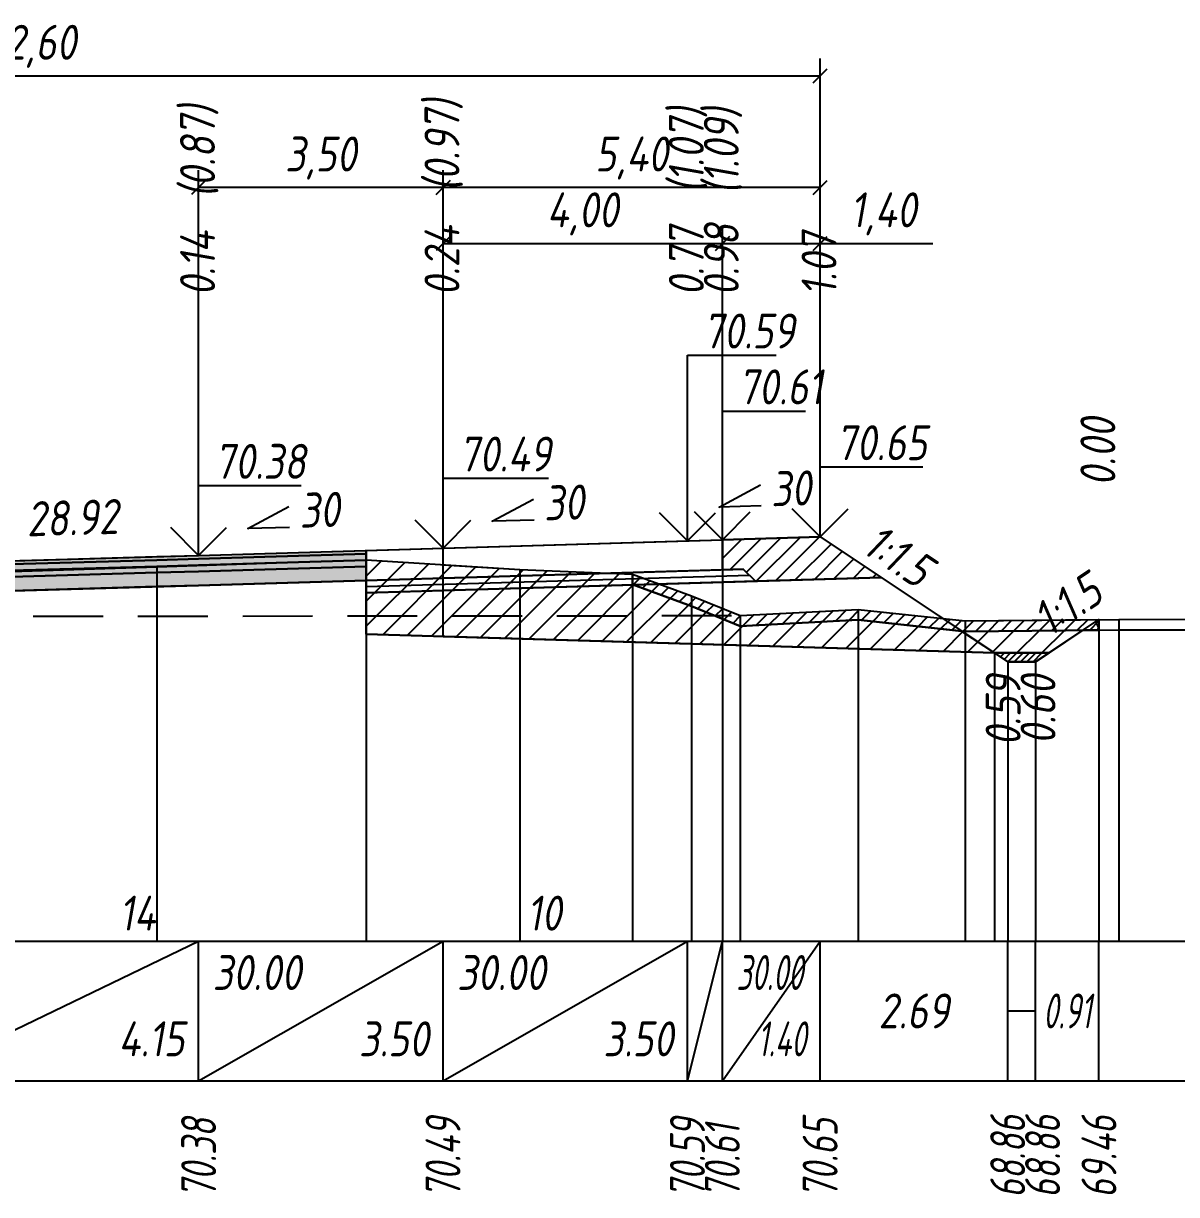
# Model space of a CAD drawing. Extents: x -717 to 1451, y -133302 to 233.
# Drawn here: x 164.4 to 247, y -37125.2 to -37041.3 of the extents above; entities that cross this region are included whole.
import ezdxf
from ezdxf.enums import TextEntityAlignment as Align

# ---------------------------------------------------------------- set-up
doc = ezdxf.new("R2010")
doc.units = 0
doc.linetypes.add('штриховая', pattern=[0.75, 0.5, -0.25])
for name, color, linetype in [('Интерполированный поперечник', 2, 'Continuous'), ('Код_514', 1, 'Continuous'), ('Контур_0', 7, 'Continuous'), ('Контур_2521', 7, 'Continuous'), ('Контур_2564', 7, 'Continuous'), ('Контур_2660', 7, 'Continuous'), ('Контур_2665', 7, 'Continuous'), ('Контур_400', 7, 'Continuous'), ('Контур_508', 7, 'Continuous'), ('Контур_512', 7, 'Continuous'), ('Контур_513', 7, 'Continuous'), ('Контур_818', 7, 'Continuous'), ('Красный поперечник', 1, 'Continuous'), ('Объём_2501', 7, 'Continuous'), ('Объём_2564', 7, 'Continuous'), ('Объём_2650', 7, 'Continuous'), ('Объём_2660', 7, 'Continuous'), ('Объём_2661', 7, 'Continuous'), ('Объём_2662', 7, 'Continuous'), ('Объём_2663', 7, 'Continuous'), ('Объём_2664', 7, 'Continuous'), ('Объём_2665', 7, 'Continuous'), ('Объём_2666', 7, 'Continuous'), ('Объём_2667', 7, 'Continuous'), ('Объём_2668', 7, 'Continuous'), ('Объём_2669', 7, 'Continuous'), ('Объём_2675', 7, 'Continuous'), ('Объём_2753', 7, 'Continuous'), ('Откосы', 7, 'Continuous'), ('Отметки покрытия', 7, 'Continuous'), ('Рабочие отметки', 7, 'Continuous'), ('Рабочие отметки доп.', 7, 'Continuous'), ('Слои выравнивания', 7, 'Continuous'), ('Таблица', 7, 'Continuous'), ('Уклоны проезжей части', 7, 'Continuous'), ('Черный поперечник', 3, 'Continuous')]:
    doc.layers.add(name, color=color, linetype=linetype)
for name, color, linetype, true_color in [('Контур_2540', 2, 'Continuous', 0xffff00), ('Контур_2560', 2, 'Continuous', 0xffff00), ('Контур_2561', 7, 'Continuous', 0xff8040), ('Контур_2562', 3, 'Continuous', 0x00ff00), ('Контур_2563', 7, 'Continuous', 0xff8000), ('Контур_2570', 7, 'Continuous', 0x80ff00), ('Контур_2725', 7, 'Continuous', 0x323232), ('Контур_2736', 4, 'Continuous', 0x00ffff), ('Контур_2737', 4, 'Continuous', 0x00ffff), ('Контур_2738', 4, 'Continuous', 0x00ffff), ('Контур_2739', 4, 'Continuous', 0x00ffff), ('Контур_2741', 4, 'Continuous', 0x00ffff), ('Контур_2742', 4, 'Continuous', 0x00ffff), ('Контур_2743', 4, 'Continuous', 0x00ffff), ('Контур_2744', 7, 'Continuous', 0xa4ffff), ('Контур_2745', 7, 'Continuous', 0xa4ffff), ('Контур_2747', 4, 'Continuous', 0x00ffff), ('Контур_2748', 4, 'Continuous', 0x00ffff), ('Контур_2749', 4, 'Continuous', 0x00ffff), ('Контур_2750', 4, 'Continuous', 0x00ffff), ('Контур_2751', 4, 'Continuous', 0x00ffff), ('Контур_2752', 4, 'Continuous', 0x00ffff), ('Контур_2760', 7, 'Continuous', 0x323232), ('Контур_2761', 7, 'Continuous', 0x323232), ('Контур_2762', 7, 'Continuous', 0x323232), ('Контур_2763', 7, 'Continuous', 0x323232), ('Контур_402', 7, 'Continuous', 0xff6464), ('Контур_703', 4, 'Continuous', 0x00ffff), ('Контур_705', 4, 'Continuous', 0x00ffff), ('Контур_707', 4, 'Continuous', 0x00ffff), ('Контур_720', 131, 'Continuous', 0xaaffff), ('Объём_2500', 7, 'Continuous', 0xc0c0c0), ('Объём_2520', 7, 'Continuous', 0x80ffff), ('Объём_2540', 2, 'Continuous', 0xffff00), ('Объём_2560', 2, 'Continuous', 0xffff00), ('Объём_2561', 7, 'Continuous', 0xff8040), ('Объём_2562', 3, 'Continuous', 0x00ff00), ('Объём_2563', 7, 'Continuous', 0xff8000), ('Объём_2570', 7, 'Continuous', 0x80ff00), ('Объём_2600', 7, 'Continuous', 0x808000), ('Объём_2620', 2, 'Continuous', 0xffff00), ('Объём_2746', 2, 'Continuous', 0xffff00)]:
    doc.layers.add(name, color=color, linetype=linetype, true_color=true_color)
doc.styles.get("Standard").update_dxf_attribs({"font": 'txt', "height": 2.5})
doc.styles.add('М', font='romand.shx', dxfattribs={"width": 0.8, "oblique": 10, "height": 2.5})
doc.dimstyles.new('ISO-25', dxfattribs={"dimtxt": 2.5, "dimasz": 2.5, "dimexe": 1.25, "dimexo": 0.625, "dimtad": 1, "dimtxsty": 'Standard', "dimcen": 2.5, "dimadec": 0, "dimazin": 0, "dimtfac": 1, "dimtmove": 0, "dimatfit": 3, "dimfxl": 1, "dimarcsym": 0})

# ---------------------------------------------------------------- blocks, each defined once
blk = doc.blocks.new('_Oblique')
at = {"color": 0, "linetype": 'ByBlock', "lineweight": -2}
blk.add_line((-0.5, -0.5), (0.5, 0.5), dxfattribs=at)
blk = doc.blocks.new('*D865')
at = {"color": 0, "lineweight": -2, "transparency": 16777216}
for p, q in [((214.494, -37077.693), (214.494, -37055.793)), ((221.494, -37077.483), (221.494, -37055.793)), ((214.494, -37057.043), (221.494, -37057.043)), ((221.494, -37057.043), (229.575, -37057.043))]:
    blk.add_line(p, q, dxfattribs=at)
at = {"layer": 'Defpoints', "color": 0, "transparency": 16777216}
for p in [(221.494, -37057.043), (214.494, -37078.318), (221.494, -37078.108)]:
    blk.add_point(p, dxfattribs=at)
at = {"color": 0, "lineweight": -2, "transparency": 16777216, "rotation": 180}
blk.add_blockref('_Oblique', (214.494, -37057.043), dxfattribs=at)
at = {"color": 0, "lineweight": -2, "transparency": 16777216}
blk.add_blockref('_Oblique', (221.494, -37057.043), dxfattribs=at)
at = {"color": 0, "transparency": 16777216, "insert": (226.035, -37054.93), "char_height": 2.5, "width": 8.75, "attachment_point": 5, "style": 'М'}
blk.add_mtext('1,40', dxfattribs=at)
blk = doc.blocks.new('*D867')
at = {"color": 0, "lineweight": -2, "transparency": 16777216}
for p, q in [((194.494, -37078.293), (194.494, -37055.793)), ((214.494, -37077.693), (214.494, -37055.793)), ((194.494, -37057.043), (214.494, -37057.043))]:
    blk.add_line(p, q, dxfattribs=at)
at = {"layer": 'Defpoints', "color": 0, "transparency": 16777216}
for p in [(214.494, -37057.043), (214.494, -37078.318), (194.494, -37078.918)]:
    blk.add_point(p, dxfattribs=at)
at = {"color": 0, "lineweight": -2, "transparency": 16777216, "rotation": 180}
blk.add_blockref('_Oblique', (194.494, -37057.043), dxfattribs=at)
at = {"color": 0, "lineweight": -2, "transparency": 16777216}
blk.add_blockref('_Oblique', (214.494, -37057.043), dxfattribs=at)
at = {"color": 0, "transparency": 16777216, "insert": (204.494, -37054.93), "char_height": 2.5, "width": 9.16667, "attachment_point": 5, "style": 'М'}
blk.add_mtext('4,00', dxfattribs=at)
blk = doc.blocks.new('*D869')
at = {"color": 0, "lineweight": -2, "transparency": 16777216}
for p, q in [((176.994, -37078.818), (176.994, -37051.793)), ((194.494, -37078.293), (194.494, -37051.793)), ((194.494, -37053.043), (176.994, -37053.043))]:
    blk.add_line(p, q, dxfattribs=at)
at = {"layer": 'Defpoints', "color": 0, "transparency": 16777216}
for p in [(176.994, -37053.043), (194.494, -37078.918), (176.994, -37079.443)]:
    blk.add_point(p, dxfattribs=at)
at = {"color": 0, "lineweight": -2, "transparency": 16777216, "rotation": 180}
blk.add_blockref('_Oblique', (176.994, -37053.043), dxfattribs=at)
at = {"color": 0, "lineweight": -2, "transparency": 16777216}
blk.add_blockref('_Oblique', (194.494, -37053.043), dxfattribs=at)
at = {"color": 0, "transparency": 16777216, "insert": (185.744, -37050.93), "char_height": 2.5, "width": 9.58333, "attachment_point": 5, "style": 'М'}
blk.add_mtext('3,50', dxfattribs=at)
blk = doc.blocks.new('*D870')
at = {"color": 0, "lineweight": -2, "transparency": 16777216}
for p, q in [((194.494, -37078.293), (194.494, -37051.793)), ((221.494, -37077.483), (221.494, -37051.793)), ((221.494, -37053.043), (194.494, -37053.043))]:
    blk.add_line(p, q, dxfattribs=at)
at = {"layer": 'Defpoints', "color": 0, "transparency": 16777216}
for p in [(194.494, -37053.043), (221.494, -37078.108), (194.494, -37078.918)]:
    blk.add_point(p, dxfattribs=at)
at = {"color": 0, "lineweight": -2, "transparency": 16777216, "rotation": 180}
blk.add_blockref('_Oblique', (194.494, -37053.043), dxfattribs=at)
at = {"color": 0, "lineweight": -2, "transparency": 16777216}
blk.add_blockref('_Oblique', (221.494, -37053.043), dxfattribs=at)
at = {"color": 0, "transparency": 16777216, "insert": (207.994, -37050.93), "char_height": 2.5, "width": 9.58333, "attachment_point": 5, "style": 'М'}
blk.add_mtext('5,40', dxfattribs=at)
blk = doc.blocks.new('*D872')
at = {"color": 0, "lineweight": -2, "transparency": 16777216}
for p, q in [((108.494, -37080.898), (108.494, -37043.793)), ((221.494, -37077.483), (221.494, -37043.793)), ((108.494, -37045.043), (221.494, -37045.043))]:
    blk.add_line(p, q, dxfattribs=at)
at = {"layer": 'Defpoints', "color": 0, "transparency": 16777216}
for p in [(221.494, -37045.043), (221.494, -37078.108), (108.494, -37081.523)]:
    blk.add_point(p, dxfattribs=at)
at = {"color": 0, "lineweight": -2, "transparency": 16777216, "rotation": 180}
blk.add_blockref('_Oblique', (108.494, -37045.043), dxfattribs=at)
at = {"color": 0, "lineweight": -2, "transparency": 16777216}
blk.add_blockref('_Oblique', (221.494, -37045.043), dxfattribs=at)
at = {"color": 0, "transparency": 16777216, "insert": (164.994, -37042.93), "char_height": 2.5, "width": 12.08333, "attachment_point": 5, "style": 'М'}
blk.add_mtext('22,60', dxfattribs=at)

msp = doc.modelspace()

# ---------------------------------------------------------------- hatches: boundary and pattern name
at = {"layer": 'Объём_2563'}
h = msp.add_hatch(dxfattribs=at)
h.set_pattern_fill('ANSI31', color=256, scale=0.3)
h.paths.add_polyline_path([(216.868, -37081.235), (215.994, -37080.361), (214.494, -37080.406), (214.494, -37078.256), (221.494, -37078.046), (225.872, -37080.965)])
at = {"layer": 'Объём_2570'}
h = msp.add_hatch(dxfattribs=at)
h.set_pattern_fill('ANSI31', color=256, scale=0.2)
h.paths.add_polyline_path([(212.288, -37082.279), (215.779, -37083.692), (224.221, -37083.248), (231.872, -37084.077), (241.458, -37083.978), (241.458, -37084.728), (231.872, -37084.827), (224.221, -37083.998), (215.779, -37084.442), (212.288, -37083.029), (208.052, -37081.474), (208.052, -37080.724)])
at = {"layer": 'Объём_2600'}
h = msp.add_hatch(dxfattribs=at)
h.set_pattern_fill('ANSI31', color=6, scale=0.4)
h.paths.add_polyline_path([(208.052, -37081.474), (212.288, -37083.029), (215.779, -37084.442), (224.221, -37083.998), (231.872, -37084.827), (240.315, -37084.74), (237.882, -37086.363), (233.969, -37086.363), (188.997, -37085.013), (188.997, -37079.698), (199.999, -37080.401), (208.052, -37080.724)])
h = msp.add_hatch(dxfattribs=at)
h.set_pattern_fill('HONEY', color=5, scale=0.3)
h.paths.add_polyline_path([(240.315, -37084.74), (241.458, -37083.978), (241.458, -37084.728)])
at = {"layer": 'Объём_2620'}
h = msp.add_hatch(dxfattribs=at)
h.set_pattern_fill('ANSI31', color=2, scale=0.1)
h.paths.add_polyline_path([(233.969, -37086.363), (237.882, -37086.363), (236.925, -37087), (234.925, -37087)])
at = {"layer": 'Слои выравнивания'}
for color, points in [(2, [(156.244, -37079.981), (163.585, -37079.769), (174.007, -37079.467), (176.994, -37079.381), (181.732, -37079.239), (188.997, -37079.021), (188.997, -37079.271), (181.732, -37079.489), (176.994, -37079.631), (174.007, -37079.717), (163.585, -37080.019), (156.244, -37080.231)]), (3, [(156.244, -37080.231), (163.585, -37080.019), (174.007, -37079.717), (176.994, -37079.631), (181.732, -37079.489), (188.997, -37079.271), (188.997, -37079.721), (181.732, -37079.939), (176.994, -37080.081), (174.007, -37080.167), (163.585, -37080.469), (156.244, -37080.681)]), (4, [(156.244, -37080.681), (163.585, -37080.469), (174.007, -37080.167), (176.994, -37080.081), (181.732, -37079.939), (188.997, -37079.721), (188.997, -37080.171), (181.732, -37080.389), (176.994, -37080.531), (174.007, -37080.617), (163.585, -37080.919), (156.244, -37081.131)]), (5, [(156.244, -37081.131), (163.585, -37080.919), (174.007, -37080.617), (176.994, -37080.531), (181.732, -37080.389), (188.997, -37080.171), (188.997, -37081.171), (181.732, -37081.389), (176.994, -37081.531), (174.007, -37081.617), (163.585, -37081.919), (156.244, -37082.131)])]:
    msp.add_hatch(color=color, dxfattribs=at).paths.add_polyline_path(points)

# ---------------------------------------------------------------- linework, layer by layer
at = {"layer": 'Интерполированный поперечник', "linetype": 'штриховая', "ltscale": 10, "flags": 128}
msp.add_lwpolyline([(105.151, -37083.786), (215.779, -37083.692)], dxfattribs=at)
at = {"layer": 'Код_514'}
for p, q in [((156.244, -37117), (176.994, -37107)), ((176.994, -37117), (176.994, -37107)), ((176.994, -37117), (194.494, -37107)), ((194.494, -37117), (194.494, -37107)), ((194.494, -37117), (211.994, -37107)), ((211.994, -37117), (211.994, -37107)), ((211.994, -37117), (214.494, -37107)), ((214.494, -37117), (214.494, -37107)), ((214.494, -37117), (221.494, -37107)), ((221.494, -37117), (221.494, -37107)), ((234.925, -37117), (234.925, -37107)), ((236.925, -37117), (236.925, -37107)), ((241.458, -37117), (241.458, -37107)), ((234.925, -37112), (236.925, -37112))]:
    msp.add_line(p, q, dxfattribs=at)
at = {"layer": 'Контур_0', "flags": 128}
for points in [[(188.997, -37079.021), (214.494, -37078.256), (214.494, -37080.406), (188.997, -37081.171), (188.997, -37079.021), (188.997, -37079.021)], [(221.494, -37078.046), (230.282, -37083.904), (230.282, -37083.904), (230.282, -37083.904), (230.282, -37083.904), (230.282, -37083.904), (230.282, -37083.904), (230.282, -37083.904), (230.282, -37083.904), (230.282, -37083.904), (230.282, -37083.904), (230.282, -37083.904), (230.282, -37083.904), (230.282, -37083.904), (230.282, -37083.904), (234.925, -37087)], [(221.494, -37078.046), (230.282, -37083.904), (230.282, -37083.904), (230.282, -37083.904), (230.282, -37083.904), (230.282, -37083.904), (230.282, -37083.904), (230.282, -37083.904), (230.282, -37083.904), (230.282, -37083.904), (230.282, -37083.904), (230.282, -37083.904), (230.282, -37083.904), (230.282, -37083.904), (230.282, -37083.904), (234.925, -37087), (236.925, -37087), (241.458, -37083.978), (241.458, -37083.978), (241.458, -37083.978), (241.458, -37083.978), (241.458, -37083.978), (241.458, -37083.978), (241.458, -37083.978), (241.458, -37083.978), (241.458, -37083.978), (241.458, -37083.978), (241.458, -37083.978), (241.458, -37083.978), (241.458, -37083.978)], [(214.494, -37081.306), (188.997, -37082.071), (188.997, -37081.171), (215.994, -37080.361), (216.868, -37081.235), (214.494, -37081.306), (214.494, -37081.306)], [(214.494, -37080.406), (215.994, -37080.361), (216.868, -37081.235), (225.872, -37080.965)]]:
    msp.add_lwpolyline(points, dxfattribs=at)
at = {"layer": 'Контур_2521', "color": 250, "flags": 128}
msp.add_lwpolyline([(188.997, -37081.621), (216.431, -37080.798)], dxfattribs=at)
at = {"layer": 'Контур_2540', "flags": 128}
msp.add_lwpolyline([(194.494, -37081.906), (225.872, -37080.965), (233.969, -37086.363), (188.997, -37085.013), (188.997, -37082.071), (194.494, -37081.906), (194.494, -37081.906)], dxfattribs=at)
at = {"layer": 'Контур_2560', "flags": 128}
msp.add_lwpolyline([(214.494, -37078.256), (221.494, -37078.046), (221.494, -37078.046), (221.494, -37078.046)], dxfattribs=at)
at = {"layer": 'Контур_2561', "flags": 128}
msp.add_lwpolyline([(214.494, -37078.256), (214.494, -37078.256), (221.494, -37078.046), (221.494, -37078.046), (214.494, -37078.256)], dxfattribs=at)
at = {"layer": 'Контур_2562', "flags": 128}
msp.add_lwpolyline([(221.494, -37078.046), (221.494, -37078.046), (221.494, -37078.046), (221.494, -37078.046), (221.494, -37078.046)], dxfattribs=at)
at = {"layer": 'Контур_2563', "flags": 128}
msp.add_lwpolyline([(216.868, -37081.235), (215.994, -37080.361), (214.494, -37080.406), (214.494, -37078.256), (221.494, -37078.046), (225.872, -37080.965), (216.868, -37081.235), (216.868, -37081.235)], dxfattribs=at)
at = {"layer": 'Контур_2564', "flags": 128}
msp.add_lwpolyline([(214.494, -37078.256), (221.494, -37078.046)], dxfattribs=at)
at = {"layer": 'Контур_2570', "flags": 128}
msp.add_lwpolyline([(163.585, -37080.53), (174.007, -37080.195), (188.997, -37079.698), (199.999, -37080.401), (208.052, -37080.724), (208.052, -37081.474), (212.288, -37083.029), (215.779, -37084.442), (215.779, -37084.442), (224.221, -37083.998), (231.872, -37084.827), (242.891, -37084.714), (266.458, -37084.704)], dxfattribs=at)
at = {"layer": 'Контур_2660', "flags": 128}
msp.add_lwpolyline([(188.997, -37085.013), (233.969, -37086.363)], dxfattribs=at)
at = {"layer": 'Контур_2665', "flags": 128}
msp.add_lwpolyline([(221.494, -37078.046), (221.494, -37078.046)], dxfattribs=at)
at = {"layer": 'Контур_2725', "flags": 128}
msp.add_lwpolyline([(139.584, -37082.613), (139.59, -37082.612), (153.263, -37082.217), (156.244, -37082.131), (163.585, -37081.919), (174.007, -37081.617), (176.994, -37081.531), (181.732, -37081.389), (188.997, -37081.171)], dxfattribs=at)
at = {"layer": 'Контур_2736', "flags": 128}
for points in [[(221.494, -37078.046), (230.282, -37083.904)], [(230.282, -37083.904), (234.925, -37087)]]:
    msp.add_lwpolyline(points, dxfattribs=at)
at = {"layer": 'Контур_2737', "flags": 128}
msp.add_lwpolyline([(230.282, -37083.904), (230.282, -37083.904)], dxfattribs=at)
at = {"layer": 'Контур_2738', "flags": 128}
msp.add_lwpolyline([(230.282, -37083.904), (230.282, -37083.904)], dxfattribs=at)
at = {"layer": 'Контур_2739', "flags": 128}
msp.add_lwpolyline([(230.282, -37083.904), (230.282, -37083.904)], dxfattribs=at)
at = {"layer": 'Контур_2741', "flags": 128}
msp.add_lwpolyline([(241.458, -37083.978), (241.458, -37083.978)], dxfattribs=at)
at = {"layer": 'Контур_2742', "flags": 128}
msp.add_lwpolyline([(241.458, -37083.978), (241.458, -37083.978)], dxfattribs=at)
at = {"layer": 'Контур_2743', "flags": 128}
msp.add_lwpolyline([(241.458, -37083.978), (241.458, -37083.978)], dxfattribs=at)
at = {"layer": 'Контур_2744', "flags": 128}
msp.add_lwpolyline([(241.458, -37083.978), (241.458, -37083.978)], dxfattribs=at)
msp.add_lwpolyline([(241.458, -37083.978), (241.458, -37083.978)], dxfattribs=at)
msp.add_lwpolyline([(241.458, -37083.978), (241.458, -37083.978)], dxfattribs=at)
msp.add_lwpolyline([(241.458, -37083.978), (241.458, -37083.978)], dxfattribs=at)
msp.add_lwpolyline([(241.458, -37083.978), (241.458, -37083.978)], dxfattribs=at)
msp.add_lwpolyline([(241.458, -37083.978), (241.458, -37083.978)], dxfattribs=at)
at = {"layer": 'Контур_2745', "flags": 128}
msp.add_lwpolyline([(230.282, -37083.904), (230.282, -37083.904)], dxfattribs=at)
msp.add_lwpolyline([(230.282, -37083.904), (230.282, -37083.904)], dxfattribs=at)
msp.add_lwpolyline([(230.282, -37083.904), (230.282, -37083.904)], dxfattribs=at)
msp.add_lwpolyline([(230.282, -37083.904), (230.282, -37083.904)], dxfattribs=at)
msp.add_lwpolyline([(230.282, -37083.904), (230.282, -37083.904)], dxfattribs=at)
msp.add_lwpolyline([(230.282, -37083.904), (230.282, -37083.904)], dxfattribs=at)
at = {"layer": 'Контур_2747', "flags": 128}
msp.add_lwpolyline([(230.282, -37083.904), (230.282, -37083.904)], dxfattribs=at)
at = {"layer": 'Контур_2748', "flags": 128}
msp.add_lwpolyline([(230.282, -37083.904), (230.282, -37083.904)], dxfattribs=at)
at = {"layer": 'Контур_2749', "flags": 128}
msp.add_lwpolyline([(230.282, -37083.904), (230.282, -37083.904)], dxfattribs=at)
at = {"layer": 'Контур_2750', "flags": 128}
msp.add_lwpolyline([(241.458, -37083.978), (241.458, -37083.978)], dxfattribs=at)
at = {"layer": 'Контур_2751', "flags": 128}
msp.add_lwpolyline([(241.458, -37083.978), (241.458, -37083.978)], dxfattribs=at)
at = {"layer": 'Контур_2752', "flags": 128}
msp.add_lwpolyline([(241.458, -37083.978), (241.458, -37083.978)], dxfattribs=at)
at = {"layer": 'Контур_2760', "flags": 128}
msp.add_lwpolyline([(139.584, -37080.463), (139.59, -37080.462), (153.263, -37080.067), (156.244, -37079.981), (163.585, -37079.769), (174.007, -37079.467), (176.994, -37079.381), (181.732, -37079.239), (188.997, -37079.021)], dxfattribs=at)
at = {"layer": 'Контур_2761', "flags": 128}
msp.add_lwpolyline([(139.584, -37080.713), (139.59, -37080.712), (153.263, -37080.317), (156.244, -37080.231), (163.585, -37080.019), (174.007, -37079.717), (176.994, -37079.631), (181.732, -37079.489), (188.997, -37079.271)], dxfattribs=at)
at = {"layer": 'Контур_2762', "flags": 128}
msp.add_lwpolyline([(139.584, -37081.163), (139.59, -37081.162), (153.263, -37080.767), (156.244, -37080.681), (163.585, -37080.469), (174.007, -37080.167), (176.994, -37080.081), (181.732, -37079.939), (188.997, -37079.721)], dxfattribs=at)
at = {"layer": 'Контур_2763', "flags": 128}
msp.add_lwpolyline([(139.584, -37081.613), (139.59, -37081.612), (153.263, -37081.217), (156.244, -37081.131), (163.585, -37080.919), (174.007, -37080.617), (176.994, -37080.531), (181.732, -37080.389), (188.997, -37080.171)], dxfattribs=at)
at = {"layer": 'Контур_400', "flags": 128}
msp.add_lwpolyline([(156.244, -37079.981), (176.994, -37079.381), (194.494, -37078.856), (194.494, -37078.856), (194.494, -37078.856), (194.494, -37078.856), (211.994, -37078.331), (211.994, -37078.331), (214.494, -37078.256)], dxfattribs=at)
at = {"layer": 'Контур_402', "flags": 128}
msp.add_lwpolyline([(105, -37085.568), (139.584, -37084.531), (139.584, -37082.613), (156.244, -37082.131), (176.994, -37081.531), (188.997, -37081.171), (188.997, -37085.013), (233.969, -37086.363)], dxfattribs=at)
at = {"layer": 'Контур_508', "flags": 128}
msp.add_lwpolyline([(105, -37085.568), (139.584, -37084.531), (139.584, -37082.613), (156.244, -37082.131), (176.994, -37081.531), (188.997, -37081.171), (188.997, -37085.013), (233.969, -37086.363), (234.925, -37087), (236.925, -37087), (241.458, -37083.978)], dxfattribs=at)
at = {"layer": 'Контур_512', "flags": 128}
msp.add_lwpolyline([(188.997, -37085.013), (233.969, -37086.363), (234.925, -37087), (236.925, -37087), (241.458, -37083.978)], dxfattribs=at)
at = {"layer": 'Контур_513', "flags": 128}
msp.add_lwpolyline([(105, -37085.568), (139.584, -37084.531), (139.584, -37082.613), (156.244, -37082.131), (176.994, -37081.531), (188.997, -37081.171), (188.997, -37085.013), (233.969, -37086.363), (234.925, -37087), (236.925, -37087), (241.458, -37083.978)], dxfattribs=at)
at = {"layer": 'Контур_703', "flags": 128}
msp.add_lwpolyline([(221.494, -37078.046), (230.282, -37083.904)], dxfattribs=at)
at = {"layer": 'Контур_705', "flags": 128}
msp.add_lwpolyline([(230.282, -37083.904), (230.282, -37083.904)], dxfattribs=at)
at = {"layer": 'Контур_707', "flags": 128}
msp.add_lwpolyline([(236.925, -37087), (241.458, -37083.978)], dxfattribs=at)
at = {"layer": 'Контур_720', "flags": 128}
msp.add_lwpolyline([(234.925, -37087), (236.925, -37087)], dxfattribs=at)
at = {"layer": 'Контур_818', "flags": 128}
msp.add_lwpolyline([(105, -37084.54), (105.151, -37084.536), (105.151, -37084.536), (107.287, -37084.357), (112.998, -37083.499), (112.998, -37082.749), (129.843, -37082.113), (139.584, -37081.613), (153.263, -37080.975), (156.244, -37080.847), (163.585, -37080.53), (174.007, -37080.195), (188.997, -37079.698), (199.999, -37080.401), (208.052, -37080.724), (208.052, -37081.474), (212.288, -37083.029), (215.779, -37084.442), (215.779, -37084.442), (224.221, -37083.998), (231.872, -37084.827), (241.458, -37084.728)], dxfattribs=at)
at = {"layer": 'Красный поперечник'}
for p, q in [((194.494, -37078.856), (211.994, -37078.331)), ((211.994, -37078.331), (214.494, -37078.256)), ((214.494, -37078.256), (221.494, -37078.046)), ((221.494, -37078.046), (234.925, -37087)), ((176.994, -37079.381), (194.494, -37078.856)), ((156.244, -37079.981), (176.994, -37079.381)), ((236.925, -37087), (241.458, -37083.978)), ((241.458, -37083.978), (241.458, -37107)), ((188.997, -37085.013), (188.997, -37107)), ((233.969, -37086.363), (233.969, -37107)), ((234.925, -37087), (234.925, -37107)), ((234.925, -37087), (236.925, -37087)), ((236.925, -37087), (236.925, -37107))]:
    msp.add_line(p, q, dxfattribs=at)
at = {"layer": 'Объём_2500', "flags": 128}
for points in [[(188.997, -37079.021), (214.494, -37078.256), (214.494, -37080.406), (188.997, -37081.171), (188.997, -37079.021), (188.997, -37079.021)], [(194.494, -37078.856), (214.494, -37078.256), (214.494, -37080.406), (194.494, -37081.006), (194.494, -37078.856)]]:
    msp.add_lwpolyline(points, dxfattribs=at)
at = {"layer": 'Объём_2501', "flags": 128}
for points in [[(156.244, -37079.981), (176.994, -37079.381), (194.494, -37078.856), (194.494, -37078.856), (194.494, -37078.856), (194.494, -37078.856), (211.994, -37078.331), (211.994, -37078.331), (214.494, -37078.256)], [(194.494, -37078.856), (211.994, -37078.331), (211.994, -37078.331), (214.494, -37078.256)]]:
    msp.add_lwpolyline(points, dxfattribs=at)
at = {"layer": 'Объём_2520', "color": 250, "flags": 128}
for points in [[(214.494, -37081.306), (188.997, -37082.071), (188.997, -37081.171), (215.994, -37080.361), (216.868, -37081.235), (214.494, -37081.306), (214.494, -37081.306)], [(194.494, -37081.006), (215.994, -37080.361), (216.868, -37081.235), (214.494, -37081.306), (214.494, -37081.306), (214.494, -37081.306), (194.494, -37081.906), (194.494, -37081.006)]]:
    msp.add_lwpolyline(points, dxfattribs=at)
at = {"layer": 'Объём_2540', "flags": 128}
for points in [[(194.494, -37081.906), (225.872, -37080.965), (233.969, -37086.363), (188.997, -37085.013), (188.997, -37082.071), (194.494, -37081.906), (194.494, -37081.906)], [(194.494, -37081.906), (225.872, -37080.965), (233.969, -37086.363), (194.494, -37085.178), (194.494, -37081.906)]]:
    msp.add_lwpolyline(points, dxfattribs=at)
at = {"layer": 'Объём_2560', "flags": 128}
msp.add_lwpolyline([(214.494, -37078.256), (221.494, -37078.046), (221.494, -37078.046), (221.494, -37078.046)], dxfattribs=at)
msp.add_lwpolyline([(214.494, -37078.256), (221.494, -37078.046), (221.494, -37078.046), (221.494, -37078.046)], dxfattribs=at)
at = {"layer": 'Объём_2561', "flags": 128}
msp.add_lwpolyline([(214.494, -37078.256), (214.494, -37078.256), (221.494, -37078.046), (221.494, -37078.046), (214.494, -37078.256)], dxfattribs=at)
msp.add_lwpolyline([(214.494, -37078.256), (214.494, -37078.256), (221.494, -37078.046), (221.494, -37078.046), (214.494, -37078.256)], dxfattribs=at)
at = {"layer": 'Объём_2562', "flags": 128}
msp.add_lwpolyline([(221.494, -37078.046), (221.494, -37078.046), (221.494, -37078.046), (221.494, -37078.046), (221.494, -37078.046)], dxfattribs=at)
msp.add_lwpolyline([(221.494, -37078.046), (221.494, -37078.046), (221.494, -37078.046), (221.494, -37078.046), (221.494, -37078.046)], dxfattribs=at)
at = {"layer": 'Объём_2563', "color": 250, "flags": 128}
msp.add_lwpolyline([(216.868, -37081.235), (215.994, -37080.361), (214.494, -37080.406), (214.494, -37078.256), (221.494, -37078.046), (225.872, -37080.965), (216.868, -37081.235), (216.868, -37081.235)], dxfattribs=at)
msp.add_lwpolyline([(216.868, -37081.235), (215.994, -37080.361), (214.494, -37080.406), (214.494, -37078.256), (221.494, -37078.046), (225.872, -37080.965), (216.868, -37081.235), (216.868, -37081.235)], dxfattribs=at)
at = {"layer": 'Объём_2564', "flags": 128}
msp.add_lwpolyline([(214.494, -37078.256), (221.494, -37078.046)], dxfattribs=at)
msp.add_lwpolyline([(214.494, -37078.256), (221.494, -37078.046)], dxfattribs=at)
at = {"layer": 'Объём_2570', "flags": 128}
msp.add_lwpolyline([(212.288, -37082.279), (215.779, -37083.692), (224.221, -37083.248), (231.872, -37084.077), (241.458, -37083.978), (241.458, -37084.728), (231.872, -37084.827), (224.221, -37083.998), (215.779, -37084.442), (212.288, -37083.029), (208.052, -37081.474), (208.052, -37080.724), (212.288, -37082.279), (212.288, -37082.279)], dxfattribs=at)
msp.add_lwpolyline([(212.288, -37082.279), (215.779, -37083.692), (224.221, -37083.248), (231.872, -37084.077), (241.458, -37083.978), (241.458, -37084.728), (231.872, -37084.827), (224.221, -37083.998), (215.779, -37084.442), (212.288, -37083.029), (208.052, -37081.474), (208.052, -37080.724), (212.288, -37082.279), (212.288, -37082.279)], dxfattribs=at)
at = {"layer": 'Объём_2600', "color": 5, "flags": 128}
msp.add_lwpolyline([(240.315, -37084.74), (241.458, -37083.978), (241.458, -37084.728), (240.315, -37084.74), (240.315, -37084.74)], dxfattribs=at)
msp.add_lwpolyline([(240.315, -37084.74), (241.458, -37083.978), (241.458, -37084.728), (240.315, -37084.74), (240.315, -37084.74)], dxfattribs=at)
at = {"layer": 'Объём_2620', "flags": 128}
msp.add_lwpolyline([(233.969, -37086.363), (237.882, -37086.363), (236.925, -37087), (234.925, -37087), (233.969, -37086.363), (233.969, -37086.363)], dxfattribs=at)
msp.add_lwpolyline([(233.969, -37086.363), (237.882, -37086.363), (236.925, -37087), (234.925, -37087), (233.969, -37086.363), (233.969, -37086.363)], dxfattribs=at)
at = {"layer": 'Объём_2650', "color": 6, "flags": 128}
msp.add_lwpolyline([(208.052, -37081.474), (212.288, -37083.029), (215.779, -37084.442), (224.221, -37083.998), (231.872, -37084.827), (240.315, -37084.74), (237.882, -37086.363), (233.969, -37086.363), (188.997, -37085.013), (188.997, -37079.698), (199.999, -37080.401), (208.052, -37080.724), (208.052, -37081.474), (208.052, -37081.474)], dxfattribs=at)
at = {"layer": 'Объём_2660', "flags": 128}
for points in [[(188.997, -37085.013), (233.969, -37086.363)], [(194.494, -37085.178), (233.969, -37086.363)]]:
    msp.add_lwpolyline(points, dxfattribs=at)
at = {"layer": 'Объём_2661', "flags": 128}
msp.add_lwpolyline([(221.494, -37078.046), (230.282, -37083.904), (233.969, -37086.363)], dxfattribs=at)
msp.add_lwpolyline([(221.494, -37078.046), (230.282, -37083.904), (233.969, -37086.363)], dxfattribs=at)
at = {"layer": 'Объём_2662', "flags": 128}
msp.add_lwpolyline([(237.882, -37086.363), (241.458, -37083.978)], dxfattribs=at)
msp.add_lwpolyline([(237.882, -37086.363), (241.458, -37083.978)], dxfattribs=at)
at = {"layer": 'Объём_2663', "flags": 128}
for points in [[(233.969, -37086.363), (234.925, -37087)], [(233.969, -37086.363), (234.925, -37087)], [(236.925, -37087), (237.882, -37086.363)], [(236.925, -37087), (237.882, -37086.363)]]:
    msp.add_lwpolyline(points, dxfattribs=at)
at = {"layer": 'Объём_2664', "flags": 128}
msp.add_lwpolyline([(234.925, -37087), (236.925, -37087)], dxfattribs=at)
msp.add_lwpolyline([(234.925, -37087), (236.925, -37087)], dxfattribs=at)
at = {"layer": 'Объём_2665', "flags": 128}
msp.add_lwpolyline([(221.494, -37078.046), (221.494, -37078.046)], dxfattribs=at)
msp.add_lwpolyline([(221.494, -37078.046), (221.494, -37078.046)], dxfattribs=at)
at = {"layer": 'Объём_2666', "flags": 128}
for points in [[(221.494, -37078.046), (230.282, -37083.904)], [(221.494, -37078.046), (230.282, -37083.904)], [(230.282, -37083.904), (233.969, -37086.363)], [(230.282, -37083.904), (233.969, -37086.363)]]:
    msp.add_lwpolyline(points, dxfattribs=at)
at = {"layer": 'Объём_2667', "flags": 128}
for points in [[(230.282, -37083.904), (230.282, -37083.904)], [(230.282, -37083.904), (230.282, -37083.904)], [(241.458, -37083.978), (241.458, -37083.978)], [(241.458, -37083.978), (241.458, -37083.978)]]:
    msp.add_lwpolyline(points, dxfattribs=at)
at = {"layer": 'Объём_2668', "flags": 128}
for points in [[(230.282, -37083.904), (230.282, -37083.904)], [(230.282, -37083.904), (230.282, -37083.904)], [(241.458, -37083.978), (241.458, -37083.978)], [(241.458, -37083.978), (241.458, -37083.978)]]:
    msp.add_lwpolyline(points, dxfattribs=at)
at = {"layer": 'Объём_2669', "flags": 128}
for points in [[(230.282, -37083.904), (230.282, -37083.904)], [(230.282, -37083.904), (230.282, -37083.904)], [(241.458, -37083.978), (241.458, -37083.978)], [(241.458, -37083.978), (241.458, -37083.978)]]:
    msp.add_lwpolyline(points, dxfattribs=at)
at = {"layer": 'Объём_2675', "flags": 128}
for points in [[(230.282, -37083.904), (230.282, -37083.904)], [(230.282, -37083.904), (230.282, -37083.904)], [(230.282, -37083.904), (230.282, -37083.904)], [(230.282, -37083.904), (230.282, -37083.904)], [(230.282, -37083.904), (230.282, -37083.904)], [(230.282, -37083.904), (230.282, -37083.904)], [(230.282, -37083.904), (230.282, -37083.904)], [(230.282, -37083.904), (230.282, -37083.904)], [(230.282, -37083.904), (230.282, -37083.904)], [(230.282, -37083.904), (230.282, -37083.904)], [(230.282, -37083.904), (230.282, -37083.904)], [(230.282, -37083.904), (230.282, -37083.904)], [(241.458, -37083.978), (241.458, -37083.978)], [(241.458, -37083.978), (241.458, -37083.978)], [(241.458, -37083.978), (241.458, -37083.978)], [(241.458, -37083.978), (241.458, -37083.978)], [(241.458, -37083.978), (241.458, -37083.978)], [(241.458, -37083.978), (241.458, -37083.978)], [(241.458, -37083.978), (241.458, -37083.978)], [(241.458, -37083.978), (241.458, -37083.978)], [(241.458, -37083.978), (241.458, -37083.978)], [(241.458, -37083.978), (241.458, -37083.978)], [(241.458, -37083.978), (241.458, -37083.978)], [(241.458, -37083.978), (241.458, -37083.978)]]:
    msp.add_lwpolyline(points, dxfattribs=at)
at = {"layer": 'Объём_2746', "flags": 128}
for points in [[(199.999, -37080.401), (208.052, -37080.724), (208.052, -37081.474), (212.288, -37083.029), (215.779, -37084.442), (224.221, -37083.998), (231.625, -37084.8), (233.969, -37086.363), (188.997, -37085.013), (188.997, -37079.698), (199.999, -37080.401), (199.999, -37080.401)], [(194.494, -37080.049), (199.999, -37080.401), (199.999, -37080.401), (199.999, -37080.401), (208.052, -37080.724), (208.052, -37081.474), (212.288, -37083.029), (215.779, -37084.442), (224.221, -37083.998), (231.625, -37084.8), (233.969, -37086.363), (194.494, -37085.178), (194.494, -37080.049)]]:
    msp.add_lwpolyline(points, dxfattribs=at)
at = {"layer": 'Объём_2753', "flags": 128}
msp.add_lwpolyline([(188.997, -37079.021), (188.997, -37079.021)], dxfattribs=at)
at = {"layer": 'Откосы', "color": 1, "flags": 128}
for points in [[(217.264, -37075.839), (214.265, -37075.929), (217.219, -37074.339)], [(183.509, -37077.375), (180.51, -37077.465), (183.464, -37075.876)], [(201.009, -37076.85), (198.01, -37076.94), (200.964, -37075.351)]]:
    msp.add_lwpolyline(points, dxfattribs=at)
at = {"layer": 'Отметки покрытия', "color": 1}
for p, q in [((211.994, -37078.331), (211.994, -37065.046)), ((211.994, -37065.046), (218.344, -37065.046)), ((214.494, -37078.256), (214.494, -37069.046)), ((214.494, -37069.046), (220.444, -37069.046)), ((221.494, -37078.046), (221.494, -37073.046)), ((221.494, -37073.046), (228.844, -37073.046)), ((194.494, -37078.856), (194.494, -37073.856)), ((194.494, -37073.856), (202.044, -37073.856)), ((176.994, -37079.381), (176.994, -37074.381)), ((176.994, -37074.381), (184.344, -37074.381)), ((211.994, -37078.331), (209.994, -37076.331)), ((211.994, -37078.331), (213.994, -37076.331)), ((214.494, -37078.256), (212.494, -37076.256)), ((214.494, -37078.256), (216.494, -37076.256)), ((221.494, -37078.046), (219.494, -37076.046)), ((221.494, -37078.046), (223.494, -37076.046)), ((176.994, -37079.381), (174.994, -37077.381)), ((176.994, -37079.381), (178.994, -37077.381)), ((194.494, -37078.856), (192.494, -37076.856)), ((194.494, -37078.856), (196.494, -37076.856))]:
    msp.add_line(p, q, dxfattribs=at)
at = {"layer": 'Слои выравнивания'}
for p, q in [((214.494, -37078.256), (214.494, -37107)), ((188.997, -37079.021), (188.997, -37107))]:
    msp.add_line(p, q, dxfattribs=at)
at = {"layer": 'Слои выравнивания', "color": 2, "flags": 128}
msp.add_lwpolyline([(156.244, -37079.981), (163.585, -37079.769), (174.007, -37079.467), (176.994, -37079.381), (181.732, -37079.239), (188.997, -37079.021), (188.997, -37079.271), (181.732, -37079.489), (176.994, -37079.631), (174.007, -37079.717), (163.585, -37080.019), (156.244, -37080.231)], close=True, dxfattribs=at)
at = {"layer": 'Слои выравнивания', "color": 3, "flags": 128}
msp.add_lwpolyline([(156.244, -37080.231), (163.585, -37080.019), (174.007, -37079.717), (176.994, -37079.631), (181.732, -37079.489), (188.997, -37079.271), (188.997, -37079.721), (181.732, -37079.939), (176.994, -37080.081), (174.007, -37080.167), (163.585, -37080.469), (156.244, -37080.681)], close=True, dxfattribs=at)
at = {"layer": 'Слои выравнивания', "color": 4, "flags": 128}
msp.add_lwpolyline([(156.244, -37080.681), (163.585, -37080.469), (174.007, -37080.167), (176.994, -37080.081), (181.732, -37079.939), (188.997, -37079.721), (188.997, -37080.171), (181.732, -37080.389), (176.994, -37080.531), (174.007, -37080.617), (163.585, -37080.919), (156.244, -37081.131)], close=True, dxfattribs=at)
at = {"layer": 'Слои выравнивания', "color": 5, "flags": 128}
msp.add_lwpolyline([(156.244, -37081.131), (163.585, -37080.919), (174.007, -37080.617), (176.994, -37080.531), (181.732, -37080.389), (188.997, -37080.171), (188.997, -37081.171), (181.732, -37081.389), (176.994, -37081.531), (174.007, -37081.617), (163.585, -37081.919), (156.244, -37082.131)], close=True, dxfattribs=at)
at = {"layer": 'Таблица'}
for p, q in [((80, -37107), (266.458, -37107)), ((80, -37117), (266.458, -37117))]:
    msp.add_line(p, q, dxfattribs=at)
at = {"layer": 'Черный поперечник', "color": 7}
for p, q in [((188.997, -37079.698), (188.997, -37107)), ((174.007, -37080.195), (174.007, -37107)), ((199.999, -37080.401), (199.999, -37107)), ((208.052, -37080.724), (208.052, -37107)), ((212.288, -37082.279), (212.288, -37107)), ((224.221, -37083.248), (224.221, -37107)), ((215.779, -37083.692), (215.779, -37107)), ((231.872, -37084.077), (231.872, -37107)), ((242.891, -37083.964), (242.891, -37107))]:
    msp.add_line(p, q, dxfattribs=at)
at = {"layer": 'Черный поперечник', "flags": 128}
msp.add_lwpolyline([(80, -37084.508), (82.209, -37084.41), (98.045, -37083.973), (105.151, -37083.786), (107.287, -37083.607), (112.998, -37082.749), (129.843, -37082.113), (139.584, -37081.613), (153.263, -37080.975), (156.244, -37080.847), (163.585, -37080.53), (174.007, -37080.195), (188.997, -37079.698), (199.999, -37080.401), (208.052, -37080.724), (212.288, -37082.279), (215.779, -37083.692), (224.221, -37083.248), (231.872, -37084.077), (242.891, -37083.964), (266.458, -37083.954)], dxfattribs=at)

# ---------------------------------------------------------------- texts
at = {"layer": 'Код_514', "style": 'М', "oblique": 10}
for width, p in [(0.8, (177.994, -37108)), (0.8, (195.494, -37108)), (0.6, (215.494, -37108))]:
    msp.add_text('30.00', height=2.5, dxfattribs=dict(at, width=width)).set_placement(p, align=Align.TOP_LEFT)
for s, width, p in [('2.69', 0.8, (228.21, -37112)), ('0.91', 0.6, (239.192, -37112))]:
    msp.add_text(s, height=2.5, dxfattribs=dict(at, width=width)).set_placement(p, align=Align.MIDDLE_CENTER)
for s, width, p in [('4.15', 0.8, (175.994, -37116)), ('3.50', 0.8, (193.494, -37116)), ('3.50', 0.8, (210.994, -37116)), ('1.40', 0.6, (220.494, -37116))]:
    msp.add_text(s, height=2.5, dxfattribs=dict(at, width=width)).set_placement(p, align=Align.BOTTOM_RIGHT)
at = {"layer": 'Код_514', "style": 'М', "oblique": 10, "width": 0.7}
for s, p in [('70.38', (176.994, -37125.382)), ('70.49', (194.494, -37125.382)), ('70.59', (211.994, -37125.382)), ('70.65', (221.494, -37125.382)), ('68.86', (234.925, -37125.382)), ('68.86', (237.425, -37125.382)), ('69.46', (241.458, -37125.382)), ('70.61', (214.494, -37125.382))]:
    msp.add_text(s, height=2.5, rotation=90, dxfattribs=at).set_placement(p, align=Align.MIDDLE_LEFT)
at = {"layer": 'Отметки покрытия', "color": 1, "style": 'М', "oblique": 10, "width": 0.8}
for s, p in [('70.59', (213.135, -37065.315)), ('70.61', (215.635, -37069.315)), ('70.65', (222.635, -37073.315)), ('70.49', (195.635, -37074.125)), ('70.38', (178.135, -37074.65))]:
    msp.add_text(s, height=2.5, dxfattribs=at).set_placement(p, align=Align.BOTTOM_LEFT)
at = {"layer": 'Рабочие отметки', "color": 1, "style": 'М', "oblique": 10, "width": 0.8}
for s, p in [('0.24', (194.416, -37060.796)), ('0.77', (211.916, -37060.796)), ('0.98', (214.416, -37060.796)), ('0.14', (176.916, -37060.796)), ('1.07', (221.416, -37060.796)), ('0.00', (241.38, -37074.409))]:
    msp.add_text(s, height=2.5, rotation=90, dxfattribs=at).set_placement(p, align=Align.MIDDLE_LEFT)
for s, p in [('0.59', (234.597, -37087.931)), ('0.60', (237.097, -37087.931))]:
    msp.add_text(s, height=2.5, rotation=90, dxfattribs=at).set_placement(p, align=Align.MIDDLE_RIGHT)
at = {"layer": 'Рабочие отметки доп.', "color": 1, "style": 'М', "oblique": 10, "width": 0.8}
for s, p in [('(0.97)', (194.416, -37053.296)), ('(0.87)', (176.916, -37053.746)), ('(1.07)', (211.916, -37053.396)), ('(1.09)', (214.416, -37053.496))]:
    msp.add_text(s, height=2.5, rotation=90, dxfattribs=at).set_placement(p, align=Align.MIDDLE_LEFT)
at = {"layer": 'Слои выравнивания', "style": 'М', "oblique": 10, "width": 0.8}
for s, p in [('14', (172.62, -37107)), ('10', (201.745, -37107))]:
    msp.add_text(s, height=2.5, dxfattribs=at).set_placement(p, align=Align.BOTTOM_CENTER)
at = {"layer": 'Уклоны проезжей части', "color": 1, "style": 'М', "oblique": 10, "width": 0.8}
for s, rotation, p in [('30', 1.71836, (219.469, -37076.582)), ('30', 1.71836, (185.714, -37078.119)), ('30', 1.71836, (203.214, -37077.594)), ('28.92', 1.65628, (168.02, -37078.681)), ('1:1.5', 326.30994, (225.999, -37081.081)), ('1:1.5', 33.69007, (240.346, -37084.535))]:
    msp.add_text(s, height=2.5, rotation=rotation, dxfattribs=at).set_placement(p, align=Align.BOTTOM_CENTER)

# ---------------------------------------------------------------- dimensions: what is measured, and where the dimension line sits
at = {"color": 5}
for base, p1, p2, picture, middle in [((221.494, -37045.043), (108.494, -37081.523), (221.494, -37078.108), '*D872', (164.994, -37042.93)), ((214.494, -37057.043), (194.494, -37078.918), (214.494, -37078.318), '*D867', (204.494, -37054.93)), ((221.494, -37057.043), (214.494, -37078.318), (221.494, -37078.108), '*D865', (226.035, -37054.93))]:
    dim = msp.add_linear_dim(base=base, p1=p1, p2=p2, angle=180, dimstyle='ISO-25', override={"dimasz": 1, "dimlfac": 0.2, "dimzin": 0, "dimtxsty": 'М', "dimblk1": 'Oblique', "dimblk2": 'Oblique', "dimsah": 1}, dxfattribs=at)
    dim.commit()
    dim.dimension.update_dxf_attribs({"geometry": picture, "text_midpoint": middle})
for base, p1, p2, picture, middle in [((176.994, -37053.043), (194.494, -37078.918), (176.994, -37079.443), '*D869', (185.744, -37050.93)), ((194.494, -37053.043), (221.494, -37078.108), (194.494, -37078.918), '*D870', (207.994, -37050.93))]:
    dim = msp.add_linear_dim(base=base, p1=p1, p2=p2, dimstyle='ISO-25', override={"dimasz": 1, "dimlfac": 0.2, "dimzin": 0, "dimtxsty": 'М', "dimblk1": 'Oblique', "dimblk2": 'Oblique', "dimsah": 1}, dxfattribs=at)
    dim.commit()
    dim.dimension.update_dxf_attribs({"geometry": picture, "text_midpoint": middle})

doc.saveas('drawing.dxf')
